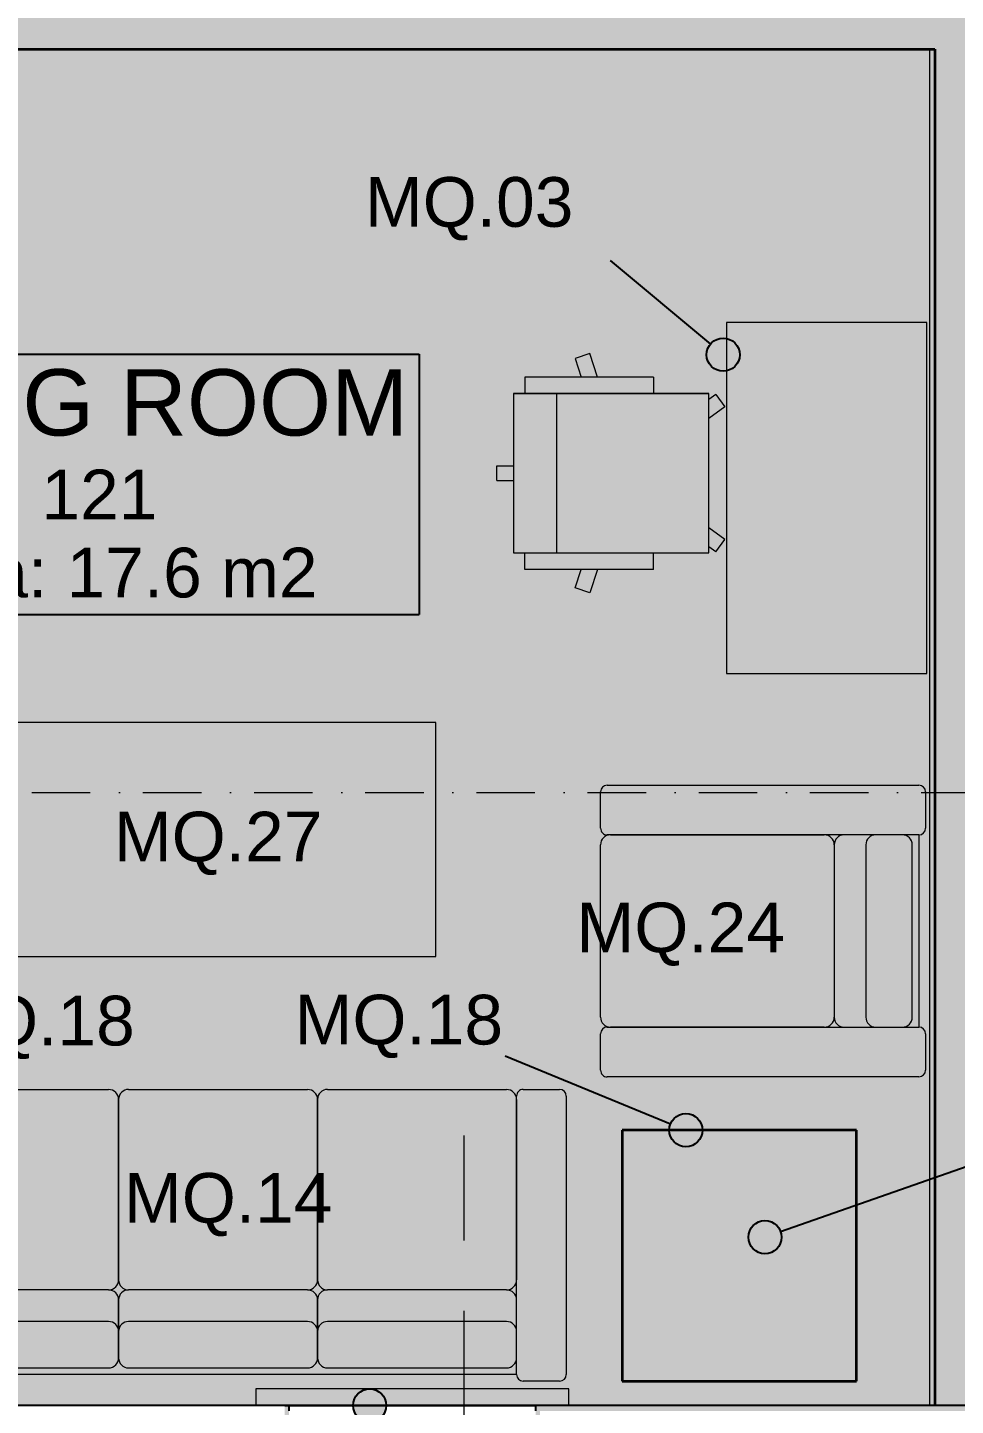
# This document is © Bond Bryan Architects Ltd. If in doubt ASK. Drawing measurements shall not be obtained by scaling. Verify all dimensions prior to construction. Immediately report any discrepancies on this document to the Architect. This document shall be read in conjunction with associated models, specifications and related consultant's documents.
# Model space of a CAD drawing. Header units: millimetres. Extents: x -14278 to 96025, y -22378 to 34603.
# Drawn here: x 10063 to 12861, y 150 to 4307 of the extents above; entities that cross this region are included whole.
import ezdxf
from ezdxf.enums import TextEntityAlignment as Align

# ---------------------------------------------------------------- set-up
doc = ezdxf.new("R2010")
doc.units = ezdxf.units.MM
doc.header["$MEASUREMENT"] = 0
for name, pattern in [('Dashed', [282.222223, 141.111112, -141.111112]), ('Dot & Dashed', [335.138881, 176.388884, -88.194442, 0, -70.555556]), ('Long Dashed', [529.166651, 317.499995, -211.666656])]:
    doc.linetypes.add(name, pattern=pattern)
for name, color, linetype in [('A-Zz_20_10_90-T_TextFFEInternal', 7, 'Continuous'), ('A-Zz_60_50_80-P_MarkerSection', 7, 'Continuous'), ('NewA-Ee_25_10-M_WallsExternal', 7, 'Continuous'), ('NewA-Ee_25_10-M_WallsInternal', 7, 'Continuous'), ('NewA-Ee_30_40-M_Floors', 7, 'Continuous'), ('NewA-Ee_30_60-M_Pavements', 7, 'Continuous'), ('NewA-Ee_40_20-M_GeneralFFAndEInternalFixed', 7, 'Continuous'), ('NewA-Ee_40_20-M_GeneralFFAndEInternalMovable', 7, 'Continuous'), ('NewA-SL-M_SpacesInternal', 7, 'Continuous'), ('NewA-Ss_30_25-M_CeilingAndSoffitSystems', 7, 'Continuous'), ('NewA-Zz_20_10_90-T_TextFFEInternal', 7, 'Continuous'), ('NewA-Zz_35_40_80-M_GridStructural', 7, 'Continuous'), ('NewA-Zz_50_10_70-P_BoundarySiteRed', 7, 'Continuous'), ('NewA-Zz_50_90_00-M_GrossInternal', 7, 'Continuous')]:
    doc.layers.add(name, color=color, linetype=linetype)
doc.styles.add('GENERATED_STYLE_1', font='')
doc.styles.get('GENERATED_STYLE_1').set_extended_font_data('Arial')

# ---------------------------------------------------------------- blocks, each defined once
blk = doc.blocks.new('LIVING ROOM_121_20_1', base_point=(10279.5, 2968.8))
at = {"layer": 'NewA-SL-M_SpacesInternal', "color": 253, "linetype": 'Continuous', "lineweight": 13}
for p, q in [((12799.2, 4242), (8455.6, 4242)), ((8455.6, 4242), (8455.6, 3091.8)), ((12799.2, 150.3), (12799.2, 4242)), ((8455.6, 3091.8), (8500.3, 3091.8)), ((8500.3, 3091.8), (8500.3, 150.3)), ((8500.3, 150.3), (12799.2, 150.3))]:
    blk.add_line(p, q, dxfattribs=at)
at = {"layer": 'NewA-SL-M_SpacesInternal', "linetype": 'Continuous'}
for p, q in [((9315.2, 3322.4), (9315.2, 3008.1)), ((9315.2, 3322.4), (11243.9, 3322.4)), ((11243.9, 3322.4), (11243.9, 3008.1)), ((9315.2, 3008.1), (9315.2, 2772.4)), ((11243.9, 3008.1), (11243.9, 2772.4)), ((9315.2, 2772.4), (9315.2, 2536.6)), ((11243.9, 2772.4), (11243.9, 2536.6)), ((9315.2, 2536.6), (11243.9, 2536.6))]:
    blk.add_line(p, q, dxfattribs=at)
at = {"layer": 'NewA-SL-M_SpacesInternal', "color": 5, "lineweight": 70, "style": 'GENERATED_STYLE_1'}
for tag, height, p in [('ROOM_NAME', 200, (10279.5, 3276.6)), ('ROOM_NUMBER', 150, (10279.5, 2973.8)), ('adj_text', 150, (10279.5, 2738.1))]:
    blk.add_attdef(tag, text='', height=height, dxfattribs=at).set_placement(p, align=Align.TOP_CENTER)
blk = doc.blocks.new('Mesh_1_1', base_point=(14339.9, 34603))
at = {"layer": 'NewA-Ee_30_60-M_Pavements', "color": 254, "linetype": 'Continuous', "lineweight": 13, "flags": 128}
blk.add_lwpolyline([(14339.9, 34603, -0.414214), (42830.6, 6112.3, -0.414214), (14339.9, -22378.4, -0.414214), (-14150.7, 6112.3, -0.414214)], format="xyb", close=True, dxfattribs=at)
blk = doc.blocks.new('Slab_4_1', base_point=(11328, 15324.9))
at = {"layer": 'NewA-Ee_30_40-M_Floors', "linetype": 'Continuous', "lineweight": 13}
blk.add_hatch(color=254, dxfattribs=at).paths.add_polyline_path([(11328, 15324.9), (11328, 15099.7), (150.3, 15099.7), (150.3, 9350.5), (-124.9, 9350.5), (-124.9, 8300.5), (150.3, 8300.5), (150.3, 6700.3), (2050.3, 6700.3), (2050.3, 2150.3), (5499.7, 2150.3), (5499.7, 3091.8), (6214.3, 3091.8), (6214.3, 2766.8), (7714.3, 2766.8), (7714.3, 3091.8), (8455.6, 3091.8), (8500.3, 150.3), (16363.1, 150.3), (16363.1, -124.9), (17413.1, -124.9), (17413.1, 150.3), (27899.7, 150.3), (27899.7, 6700.3), (34699.7, 6700.3), (34699.7, 15099.7), (34639.4, 15099.7), (34639.4, 15324.9), (32809.4, 15324.9), (32809.4, 15099.7), (13158, 15099.7), (13158, 15324.9)])
at = {"layer": 'NewA-Ee_30_40-M_Floors', "color": 6, "linetype": 'Continuous', "lineweight": 13, "flags": 128}
blk.add_lwpolyline([(27899.7, 150.3), (17413.1, 150.3), (17413.1, -124.9), (16363.1, -124.9), (16363.1, 150.3), (8500.3, 150.3), (8455.6, 3091.8), (7714.3, 3091.8), (7714.3, 2766.8), (6214.3, 2766.8), (6214.3, 3091.8), (5499.7, 3091.8)], dxfattribs=at)
blk = doc.blocks.new('Slab_21_1', base_point=(8500.3, 150.3))
at = {"layer": 'NewA-Ss_30_25-M_CeilingAndSoffitSystems', "linetype": 'Continuous', "lineweight": 0}
blk.add_hatch(color=255, dxfattribs=at).paths.add_polyline_path([(8500.3, 150.3), (12783, 150.3), (12783, 4242), (8455.6, 4242), (8455.6, 3091.8), (8500.3, 3091.8)])
at = {"layer": 'NewA-Ss_30_25-M_CeilingAndSoffitSystems', "color": 6, "linetype": 'Continuous', "lineweight": 13, "flags": 128}
blk.add_lwpolyline([(8500.3, 150.3), (8500.3, 3091.8), (8455.6, 3091.8), (8455.6, 4242), (12783, 4242), (12783, 150.3)], close=True, dxfattribs=at)
blk = doc.blocks.new('Door 19')
at = {"layer": 'NewA-Ee_25_10-M_WallsInternal', "linetype": 'Continuous', "lineweight": 13}
for points in [[(465, 930), (420, 930), (420, 0), (465, 0)], [(-465, -125), (-465, 0), (-505, 0), (-505, -125)], [(505, -125), (505, 0), (465, 0), (465, -125)]]:
    blk.add_hatch(color=255, dxfattribs=at).paths.add_polyline_path(points)
at = {"layer": 'NewA-Ee_25_10-M_WallsInternal', "linetype": 'Continuous'}
for p, q in [((420, 0), (420, 930)), ((420, 930), (465, 930)), ((465, 930), (465, 0)), ((-465, 0), (-505, 0)), ((-505, 0), (-505, -125)), ((-465, -125), (-465, 0)), ((465, 0), (420, 0)), ((505, 0), (465, 0)), ((465, 0), (465, -125)), ((505, -125), (505, 0)), ((-505, -125), (-465, -125)), ((465, -125), (505, -125))]:
    blk.add_line(p, q, dxfattribs=at)
at = {"layer": 'NewA-Ee_25_10-M_WallsInternal', "color": 92, "linetype": 'Continuous', "lineweight": 35}
for p, q in [((-505, 0), (-505, -125)), ((505, 0), (505, -125))]:
    blk.add_line(p, q, dxfattribs=at)
at = {"layer": 'NewA-Ee_25_10-M_WallsInternal', "color": 6, "linetype": 'Continuous', "lineweight": 13}
blk.add_arc((465, 0), 930, 90, 180, dxfattribs=at)
blk = doc.blocks.new('D Marker 19')
at = {"layer": 'NewA-Ee_25_10-M_WallsInternal', "style": 'GENERATED_STYLE_1'}
blk.add_attdef('AC_WIDO_ID', text='', height=125, dxfattribs=at).set_placement((-262.1, 94.8), align=Align.BOTTOM_LEFT)
blk = doc.blocks.new('Wall_40_1', base_point=(13600.4, 6700.3))
at = {"layer": 'NewA-Ee_25_10-M_WallsInternal', "linetype": 'Continuous', "lineweight": 13}
for points in [[(13600.4, 6550.3), (13475.5, 6550.3), (13475.5, 6245.8), (13600.4, 6245.8)], [(13600.4, 6195.8), (13475.5, 6195.8), (13475.5, 5429), (13600.4, 5429)], [(13475.5, 4367), (13600.4, 4242), (13600.4, 4419), (13475.5, 4419)]]:
    blk.add_hatch(color=6, dxfattribs=at).paths.add_polyline_path(points)
at = {"layer": 'NewA-Ee_25_10-M_WallsInternal', "color": 92, "linetype": 'Continuous', "lineweight": 35}
for p, q in [((13475.5, 5429), (13600.4, 5429)), ((13475.5, 4419), (13600.4, 4419))]:
    blk.add_line(p, q, dxfattribs=at)
at = {"layer": 'NewA-Ee_25_10-M_WallsInternal', "color": 92, "linetype": 'Continuous', "lineweight": 35, "flags": 128}
for points in [[(13475.5, 6550.3), (13475.5, 6245.8)], [(13600.4, 6245.8), (13600.4, 6550.3)], [(13475.5, 6195.8), (13475.5, 5429)], [(13600.4, 5429), (13600.4, 6195.8)], [(13475.5, 4419), (13475.5, 4367)], [(13600.4, 4242), (13600.4, 4419)]]:
    blk.add_lwpolyline(points, dxfattribs=at)
at = {"layer": 'NewA-Ee_25_10-M_WallsInternal', "linetype": 'Continuous', "xscale": -1, "zscale": 1000, "rotation": 90}
blk.add_blockref('Door 19', (13475.5, 4924), dxfattribs=at)
at = {"layer": 'NewA-Ee_25_10-M_WallsInternal'}
ref = blk.add_blockref('D Marker 19', (13600.4, 4924), dxfattribs=dict(at, rotation=270))
ref.add_attrib('AC_WIDO_ID', 'D120', dxfattribs={"color": 7, "height": 125, "rotation": 90, "style": 'GENERATED_STYLE_1'}).set_placement((13384.5, 4759.8), align=Align.BOTTOM_LEFT)
blk = doc.blocks.new('Wall_41_1', base_point=(13600.5, 4242))
at = {"layer": 'NewA-Ee_25_10-M_WallsInternal', "linetype": 'Continuous', "lineweight": 13}
blk.add_hatch(color=6, dxfattribs=at).paths.add_polyline_path([(9517.7, 4242), (13600.5, 4242), (13475.4, 4367), (9517.7, 4367)])
at = {"layer": 'NewA-Ee_25_10-M_WallsInternal', "color": 92, "linetype": 'Continuous', "lineweight": 35, "flags": 128}
blk.add_lwpolyline([(9517.7, 4242), (12799.2, 4242)], dxfattribs=at)
blk = doc.blocks.new('Wall_44_1', base_point=(12924.2, 4242))
at = {"layer": 'NewA-Ee_25_10-M_WallsInternal', "linetype": 'Continuous', "lineweight": 13}
blk.add_hatch(color=6, dxfattribs=at).paths.add_polyline_path([(12799.2, 4242), (12799.2, 150.3), (12924.2, 150.3), (12924.2, 4242)])
at = {"layer": 'NewA-Ee_25_10-M_WallsInternal', "color": 92, "linetype": 'Continuous', "lineweight": 35, "flags": 128}
for points in [[(12799.2, 4242), (12799.2, 150.3)], [(12924.2, 496.7), (12924.2, 4242)], [(12924.2, 150.3), (12924.2, 396.7)]]:
    blk.add_lwpolyline(points, dxfattribs=at)
blk = doc.blocks.new('Window 19_5')
at = {"layer": 'NewA-Ee_25_10-M_WallsExternal', "linetype": 'Continuous', "lineweight": 13}
for points in [[(-372, 0), (-372, -50), (-322, -50), (-322, 0)], [(372, -50), (372, 0), (322, 0), (322, -50)]]:
    blk.add_hatch(color=104, dxfattribs=at).paths.add_polyline_path(points)
at = {"layer": 'NewA-Ee_25_10-M_WallsExternal', "linetype": 'Continuous'}
for p, q in [((-372, 300), (-372, 340)), ((-372, 340), (372, 340)), ((372, 340), (372, 300)), ((-322, 0), (322, 0)), ((-322, -25), (322, -25)), ((322, -50), (-322, -50)), ((-372, -300.1), (372, -300.1))]:
    blk.add_line(p, q, dxfattribs=at)
at = {"layer": 'NewA-Ee_25_10-M_WallsExternal', "linetype": 'Dashed'}
blk.add_line((-372, 300), (372, 300), dxfattribs=at)
at = {"layer": 'NewA-Ee_25_10-M_WallsExternal', "color": 24, "linetype": 'Continuous', "lineweight": 13}
for p, q in [((-372, 0), (-322, 0)), ((-322, 0), (-322, -50)), ((322, -50), (322, 0)), ((322, 0), (372, 0)), ((-322, -50), (-372, -50)), ((372, -50), (322, -50))]:
    blk.add_line(p, q, dxfattribs=at)
at = {"layer": 'NewA-Ee_25_10-M_WallsExternal', "color": 92, "linetype": 'Continuous', "lineweight": 35}
for p, q in [((-372, 0), (-372, -50)), ((372, 0), (372, -50))]:
    blk.add_line(p, q, dxfattribs=at)
blk = doc.blocks.new('Wall_57_1', base_point=(16200, 0))
at = {"layer": 'NewA-Ee_25_10-M_WallsExternal', "linetype": 'Continuous', "lineweight": 13}
for points in [[(10838.3, 150.3), (10838.3, -99.8), (10851.3, -99.8), (10851.3, 150.3)], [(11608.3, 150.3), (11595.3, 150.3), (11595.3, -99.8), (11608.3, -99.8)], [(16200, 150.3), (11608.3, 150.3), (11608.3, 133.9), (16200, 133.9)]]:
    blk.add_hatch(color=6, dxfattribs=at).paths.add_polyline_path(points)
at = {"layer": 'NewA-Ee_25_10-M_WallsExternal', "linetype": 'Continuous'}
for p, q in [((10838.3, 150.3), (10851.3, 150.3)), ((10851.3, 133.9), (10851.3, 150.3)), ((11608.3, 150.3), (11595.3, 150.3)), ((11595.3, 133.9), (11595.3, 150.3))]:
    blk.add_line(p, q, dxfattribs=at)
at = {"layer": 'NewA-Ee_25_10-M_WallsExternal', "linetype": 'Continuous', "flags": 128}
for points in [[(10838.3, 150.3), (9573, 150.3)], [(12799.2, 150.3), (11608.3, 150.3)]]:
    blk.add_lwpolyline(points, dxfattribs=at)
at = {"layer": 'NewA-Ee_25_10-M_WallsExternal', "linetype": 'Continuous', "xscale": -1, "zscale": 1000, "rotation": 180}
blk.add_blockref('Window 19_5', (11223.3, -149.8), dxfattribs=at)
blk = doc.blocks.new('Standard grid marker_2')
at = {"layer": 'NewA-Zz_35_40_80-M_GridStructural', "color": 6, "linetype": 'Dot & Dashed', "lineweight": 13}
blk.add_line((1000, 0), (40175.6, 0), dxfattribs=at)
at = {"layer": 'NewA-Zz_35_40_80-M_GridStructural', "style": 'GENERATED_STYLE_1'}
blk.add_attdef('AC_MarkerText_1', text='', height=250, dxfattribs=at).set_placement((41425.6, 14.3), align=Align.MIDDLE_CENTER)
blk = doc.blocks.new('Sofa 19')
at = {"layer": 'NewA-Ee_40_20-M_GeneralFFAndEInternalMovable', "color": 1, "linetype": 'Continuous', "lineweight": 18}
for p, q in [((0, 20), (0, 960)), ((20, 980), (130, 980)), ((150, 960), (150, 20)), ((150, 960), (730, 960)), ((730, 20), (730, 960)), ((750, 980), (860, 980)), ((880, 960), (880, 20)), ((700, 940), (180, 940)), ((150, 910), (150, 734.7)), ((730, 734.7), (730, 910)), ((180, 800), (700, 800)), ((150, 30), (150, 674.7)), ((180, 704.7), (700, 704.7)), ((180, 704.7), (700, 704.7)), ((730, 674.7), (730, 30)), ((130, 0), (20, 0)), ((700, 0), (180, 0)), ((860, 0), (750, 0))]:
    blk.add_line(p, q, dxfattribs=at)
for centre, radius, start, end in [((20, 960), 20, 90, 180), ((130, 960), 20, 0, 90), ((750, 960), 20, 90, 180), ((860, 960), 20, 0, 90), ((180, 910), 30, 90, 180), ((700, 910), 30, 0, 90), ((180, 830), 30, 180, 270), ((700, 830), 30, 270, 0), ((180, 734.7), 30, 180, 270), ((700, 734.7), 30, 270, 0), ((180, 674.7), 30, 90, 180), ((700, 674.7), 30, 0, 90), ((20, 20), 20, 180, 270), ((130, 20), 20, 270, 0), ((180, 30), 30, 180, 270), ((700, 30), 30, 270, 0), ((750, 20), 20, 180, 270), ((860, 20), 20, 270, 0)]:
    blk.add_arc(centre, radius, start, end, dxfattribs=at)
blk = doc.blocks.new('Rectangular Table 01 19')
at = {"layer": 'NewA-Ee_40_20-M_GeneralFFAndEInternalMovable', "color": 92, "linetype": 'Continuous', "lineweight": 35}
for p, q in [((706.4375, 757.2375), (0, 757.2375)), ((0, 757.2375), (0, 0)), ((706.4375, 0), (706.4375, 757.2375)), ((0, 0), (706.4375, 0))]:
    blk.add_line(p, q, dxfattribs=at)
blk = doc.blocks.new('Sofa 19_2')
at = {"layer": 'NewA-Ee_40_20-M_GeneralFFAndEInternalMovable', "color": 1, "linetype": 'Continuous', "lineweight": 18}
for p, q in [((20, 880), (130, 880)), ((1970, 880), (2080, 880)), ((0, 20), (0, 860)), ((150, 860), (150, 20)), ((150, 860), (1950, 860)), ((720, 840), (180, 840)), ((1320, 840), (780, 840)), ((1920, 840), (1380, 840)), ((1950, 20), (1950, 860)), ((2100, 860), (2100, 20)), ((150, 810), (150, 634.7)), ((750, 634.7), (750, 810)), ((750, 810), (750, 634.7)), ((1350, 634.7), (1350, 810)), ((1350, 810), (1350, 634.7)), ((1950, 634.7), (1950, 810)), ((180, 700), (720, 700)), ((780, 700), (1320, 700)), ((1380, 700), (1920, 700)), ((180, 604.7), (720, 604.7)), ((180, 604.7), (720, 604.7)), ((780, 604.7), (1320, 604.7)), ((780, 604.7), (1320, 604.7)), ((1380, 604.7), (1920, 604.7)), ((1380, 604.7), (1920, 604.7)), ((150, 30), (150, 574.7)), ((750, 574.7), (750, 30)), ((750, 30), (750, 574.7)), ((1350, 574.7), (1350, 30)), ((1350, 30), (1350, 574.7)), ((1950, 574.7), (1950, 30)), ((130, 0), (20, 0)), ((720, 0), (180, 0)), ((1320, 0), (780, 0)), ((1920, 0), (1380, 0)), ((2080, 0), (1970, 0))]:
    blk.add_line(p, q, dxfattribs=at)
for centre, radius, start, end in [((20, 860), 20, 90, 180), ((130, 860), 20, 0, 90), ((1970, 860), 20, 90, 180), ((2080, 860), 20, 0, 90), ((180, 810), 30, 90, 180), ((720, 810), 30, 0, 90), ((780, 810), 30, 90, 180), ((1320, 810), 30, 0, 90), ((1380, 810), 30, 90, 180), ((1920, 810), 30, 0, 90), ((180, 730), 30, 180, 270), ((720, 730), 30, 270, 0), ((780, 730), 30, 180, 270), ((1320, 730), 30, 270, 0), ((1380, 730), 30, 180, 270), ((1920, 730), 30, 270, 0), ((180, 634.7), 30, 180, 270), ((720, 634.7), 30, 270, 0), ((780, 634.7), 30, 180, 270), ((1320, 634.7), 30, 270, 0), ((1380, 634.7), 30, 180, 270), ((1920, 634.7), 30, 270, 0), ((180, 574.7), 30, 90, 180), ((720, 574.7), 30, 0, 90), ((780, 574.7), 30, 90, 180), ((1320, 574.7), 30, 0, 90), ((1380, 574.7), 30, 90, 180), ((1920, 574.7), 30, 0, 90), ((20, 20), 20, 180, 270), ((130, 20), 20, 270, 0), ((180, 30), 30, 180, 270), ((720, 30), 30, 270, 0), ((780, 30), 30, 180, 270), ((1320, 30), 30, 270, 0), ((1380, 30), 30, 180, 270), ((1920, 30), 30, 270, 0), ((1970, 20), 20, 180, 270), ((2080, 20), 20, 270, 0)]:
    blk.add_arc(centre, radius, start, end, dxfattribs=at)
blk = doc.blocks.new('Rectangular Table 01 19_2')
at = {"layer": 'NewA-Ee_40_20-M_GeneralFFAndEInternalMovable', "color": 1, "linetype": 'Continuous', "lineweight": 18}
for p, q in [((1312.8625, 706.4375), (0, 706.4375)), ((0, 706.4375), (0, 0)), ((1312.8625, 0), (1312.8625, 706.4375)), ((0, 0), (1312.8625, 0))]:
    blk.add_line(p, q, dxfattribs=at)
blk = doc.blocks.new('Venetian Blind 19_2')
at = {"layer": 'NewA-Ee_40_20-M_GeneralFFAndEInternalFixed', "color": 1, "linetype": 'Continuous', "lineweight": 18}
for p, q in [((944, 50), (0, 50)), ((0, 50), (0, 0)), ((944, 0), (944, 50)), ((0, 0), (944, 0))]:
    blk.add_line(p, q, dxfattribs=at)
blk = doc.blocks.new('Office Desk Rect 19')
at = {"layer": 'NewA-Ee_40_20-M_GeneralFFAndEInternalMovable', "color": 1, "linetype": 'Continuous', "lineweight": 18}
for p, q in [((1058.8625, 604.8375), (0, 604.8375)), ((0, 604.8375), (0, 0)), ((1058.8625, 0), (1058.8625, 604.8375)), ((0, 0), (1058.8625, 0))]:
    blk.add_line(p, q, dxfattribs=at)
blk = doc.blocks.new('Office Chair 04 19')
at = {"layer": 'NewA-Ee_40_20-M_GeneralFFAndEInternalMovable', "color": 1, "linetype": 'Continuous', "lineweight": 18}
for p, q in [((335.5, 682), (335.5, 632.6)), ((335.5, 682), (379.5, 682)), ((379.5, 682), (379.5, 632.6)), ((597.6, 632.6), (117.3, 632.6)), ((117.3, 632.6), (117.3, 43.3)), ((117.3, 632.6), (117.3, 43.3)), ((597.6, 632.6), (597.6, 43.3)), ((597.6, 43.3), (597.6, 632.6)), ((597.6, 632.6), (597.6, 43.3)), ((67.3, 210.1), (67.3, 598.2)), ((67.3, 598.2), (117.3, 598.2)), ((647.6, 598.2), (597.6, 598.2)), ((647.6, 210.1), (647.6, 598.2)), ((117.3, 501), (597.6, 501)), ((-3.2, 401.5), (11.5, 446.7)), ((11.5, 446.7), (67.3, 428.6)), ((703.4, 446.7), (647.6, 428.6)), ((718.1, 401.5), (703.4, 446.7)), ((67.3, 378.6), (-3.2, 401.5)), ((647.6, 378.6), (718.1, 401.5)), ((67.3, 210.1), (117.3, 210.1)), ((67.3, 210.1), (117.3, 210.1)), ((647.6, 210.1), (597.6, 210.1)), ((647.6, 210.1), (597.6, 210.1)), ((117.3, 43.3), (597.6, 43.3)), ((119.9, 21.7), (135.6, 43.3)), ((157.3, -5.4), (192.7, 43.3)), ((557.7, -5.4), (522.2, 43.3)), ((595, 21.7), (579.3, 43.3)), ((119.9, 21.7), (157.3, -5.4)), ((595, 21.7), (557.7, -5.4))]:
    blk.add_line(p, q, dxfattribs=at)
blk = doc.blocks.new('Line_38_1', base_point=(11502.7, 1205.2))
at = {"layer": 'NewA-Zz_20_10_90-T_TextFFEInternal', "linetype": 'Continuous'}
blk.add_hatch(color=256, dxfattribs=at).paths.add_polyline_path([(12098.1, 980.9), (12094.3, 1000), (12083.5, 1016.2), (12067.3, 1027.1), (12048.1, 1030.9), (12029, 1027.1), (12012.8, 1016.2), (12001.9, 1000), (11998.1, 980.9), (12001.9, 961.7), (12012.8, 945.5), (12029, 934.7), (12048.1, 930.9), (12067.3, 934.7), (12083.5, 945.5), (12094.3, 961.7)])
blk.add_line((11502.7, 1205.2), (12001.9, 999.9), dxfattribs=at)
blk.add_circle((12048.1, 980.9), 50, dxfattribs=at)
blk = doc.blocks.new('Line_41_1', base_point=(13688.9, 1147.9))
at = {"layer": 'NewA-Zz_20_10_90-T_TextFFEInternal', "linetype": 'Continuous'}
blk.add_hatch(color=256, dxfattribs=at).paths.add_polyline_path([(12336.5, 657.9), (12332.7, 677), (12321.8, 693.2), (12305.6, 704.1), (12286.5, 707.9), (12267.3, 704.1), (12251.1, 693.2), (12240.3, 677), (12236.5, 657.9), (12240.3, 638.8), (12251.1, 622.5), (12267.3, 611.7), (12286.5, 607.9), (12305.6, 611.7), (12321.8, 622.5), (12332.7, 638.8)])
blk.add_line((13688.9, 1147.9), (12333.7, 674.4), dxfattribs=at)
blk.add_circle((12286.5, 657.9), 50, dxfattribs=at)
blk = doc.blocks.new('Line_42_1', base_point=(11819.4, 3604.9))
at = {"layer": 'NewA-Zz_20_10_90-T_TextFFEInternal', "linetype": 'Continuous'}
blk.add_hatch(color=256, dxfattribs=at).paths.add_polyline_path([(12210.4, 3320.5), (12206.6, 3339.7), (12195.8, 3355.9), (12179.6, 3366.7), (12160.4, 3370.5), (12141.3, 3366.7), (12125.1, 3355.9), (12114.3, 3339.7), (12110.4, 3320.5), (12114.3, 3301.4), (12125.1, 3285.2), (12141.3, 3274.3), (12160.4, 3270.5), (12179.6, 3274.3), (12195.8, 3285.2), (12206.6, 3301.4)])
blk.add_line((11819.4, 3604.9), (12122, 3352.6), dxfattribs=at)
blk.add_circle((12160.4, 3320.5), 50, dxfattribs=at)
blk = doc.blocks.new('Line_54_1', base_point=(11324.8, -613.6))
at = {"layer": 'NewA-Zz_20_10_90-T_TextFFEInternal', "linetype": 'Continuous'}
blk.add_hatch(color=256, dxfattribs=at).paths.add_polyline_path([(11144.6, 150.3), (11140.8, 169.4), (11130, 185.6), (11113.8, 196.5), (11094.6, 200.3), (11075.5, 196.5), (11059.3, 185.6), (11048.4, 169.4), (11044.6, 150.3), (11048.4, 131.2), (11059.3, 114.9), (11075.5, 104.1), (11094.6, 100.3), (11113.8, 104.1), (11130, 114.9), (11140.8, 131.2)])
blk.add_line((11324.8, -613.6), (11109.1, 102.4), dxfattribs=at)
blk.add_circle((11094.6, 150.3), 50, dxfattribs=at)
blk = doc.blocks.new('Cutting Plane_2_1', base_point=(11379.6, -2269))
at = {"layer": 'A-Zz_60_50_80-P_MarkerSection', "color": 6, "linetype": 'Long Dashed', "lineweight": 13}
blk.add_line((11379.6, -1469), (11379.6, 1143.6), dxfattribs=at)
blk = doc.blocks.new('Label_40_1', base_point=(10242.9, 935.8))
at = {"layer": 'A-Zz_20_10_90-T_TextFFEInternal', "insert": (10667.9, 851.5), "char_height": 150, "attachment_point": 2, "style": 'GENERATED_STYLE_1'}
blk.add_mtext('\\fArial|b0|i0|c0|p34;MQ.14\\fArial|b0|i0|c0|p34;\\fArial|b0|i0|c0|p34;\\fArial|b0|i0|c0|p34;\\fArial|b0|i0|c0|p34;\\fArial|b0|i0|c0|p34;\\fArial|b0|i0|c0|p34;\\fArial|b0|i0|c0|p34;\\fArial|b0|i0|c0|p34;\\fArial|b0|i0|c0|p34;\\fArial|b0|i0|c0|p34;\\fArial|b0|i0|c0|p34;\\fArial|b0|i0|c0|p34;\\fArial|b0|i0|c0|p34;\\fArial|b0|i0|c0|p34;\\fArial|b0|i0|c0|p34;\\fArial|b0|i0|c0|p34;\\fArial|b0|i0|c0|p34;\\fArial|b0|i0|c0|p34;\\fArial|b0|i0|c0|p34;\\fArial|b0|i0|c0|p34;\\fArial|b0|i0|c0|p34;\\fArial|b0|i0|c0|p34;\\fArial|b0|i0|c0|p34;\\fArial|b0|i0|c0|p34;\\fArial|b0|i0|c0|p34;\\fArial|b0|i0|c0|p34;\\fArial|b0|i0|c0|p34;\\fArial|b0|i0|c0|p34;\\fArial|b0|i0|c0|p34;}', dxfattribs=at)
blk = doc.blocks.new('Label_42_1', base_point=(10212.4, 2025.8))
at = {"layer": 'A-Zz_20_10_90-T_TextFFEInternal', "insert": (10637.4, 1941.5), "char_height": 150, "attachment_point": 2, "style": 'GENERATED_STYLE_1'}
blk.add_mtext('\\fArial|b0|i0|c0|p34;MQ.27\\fArial|b0|i0|c0|p34;\\fArial|b0|i0|c0|p34;\\fArial|b0|i0|c0|p34;\\fArial|b0|i0|c0|p34;\\fArial|b0|i0|c0|p34;\\fArial|b0|i0|c0|p34;\\fArial|b0|i0|c0|p34;\\fArial|b0|i0|c0|p34;\\fArial|b0|i0|c0|p34;\\fArial|b0|i0|c0|p34;\\fArial|b0|i0|c0|p34;\\fArial|b0|i0|c0|p34;\\fArial|b0|i0|c0|p34;\\fArial|b0|i0|c0|p34;\\fArial|b0|i0|c0|p34;\\fArial|b0|i0|c0|p34;\\fArial|b0|i0|c0|p34;\\fArial|b0|i0|c0|p34;\\fArial|b0|i0|c0|p34;\\fArial|b0|i0|c0|p34;\\fArial|b0|i0|c0|p34;\\fArial|b0|i0|c0|p34;\\fArial|b0|i0|c0|p34;\\fArial|b0|i0|c0|p34;\\fArial|b0|i0|c0|p34;\\fArial|b0|i0|c0|p34;\\fArial|b0|i0|c0|p34;\\fArial|b0|i0|c0|p34;\\fArial|b0|i0|c0|p34;}', dxfattribs=at)
blk = doc.blocks.new('Label_44_1', base_point=(11607.4, 1751.7))
at = {"layer": 'A-Zz_20_10_90-T_TextFFEInternal', "insert": (12032.4, 1667.4), "char_height": 150, "attachment_point": 2, "style": 'GENERATED_STYLE_1'}
blk.add_mtext('\\fArial|b0|i0|c0|p34;MQ.24\\fArial|b0|i0|c0|p34;\\fArial|b0|i0|c0|p34;\\fArial|b0|i0|c0|p34;\\fArial|b0|i0|c0|p34;\\fArial|b0|i0|c0|p34;\\fArial|b0|i0|c0|p34;\\fArial|b0|i0|c0|p34;\\fArial|b0|i0|c0|p34;\\fArial|b0|i0|c0|p34;\\fArial|b0|i0|c0|p34;\\fArial|b0|i0|c0|p34;\\fArial|b0|i0|c0|p34;\\fArial|b0|i0|c0|p34;\\fArial|b0|i0|c0|p34;\\fArial|b0|i0|c0|p34;\\fArial|b0|i0|c0|p34;\\fArial|b0|i0|c0|p34;\\fArial|b0|i0|c0|p34;\\fArial|b0|i0|c0|p34;\\fArial|b0|i0|c0|p34;\\fArial|b0|i0|c0|p34;\\fArial|b0|i0|c0|p34;\\fArial|b0|i0|c0|p34;\\fArial|b0|i0|c0|p34;\\fArial|b0|i0|c0|p34;\\fArial|b0|i0|c0|p34;\\fArial|b0|i0|c0|p34;\\fArial|b0|i0|c0|p34;\\fArial|b0|i0|c0|p34;}', dxfattribs=at)
blk = doc.blocks.new('Label_107_1', base_point=(10757.4, 1473.6))
at = {"layer": 'A-Zz_20_10_90-T_TextFFEInternal', "insert": (11182.4, 1389.3), "char_height": 150, "attachment_point": 2, "style": 'GENERATED_STYLE_1'}
blk.add_mtext('\\fArial|b0|i0|c0|p34;MQ.18\\fArial|b0|i0|c0|p34;\\fArial|b0|i0|c0|p34;\\fArial|b0|i0|c0|p34;\\fArial|b0|i0|c0|p34;\\fArial|b0|i0|c0|p34;\\fArial|b0|i0|c0|p34;\\fArial|b0|i0|c0|p34;\\fArial|b0|i0|c0|p34;\\fArial|b0|i0|c0|p34;\\fArial|b0|i0|c0|p34;\\fArial|b0|i0|c0|p34;\\fArial|b0|i0|c0|p34;\\fArial|b0|i0|c0|p34;\\fArial|b0|i0|c0|p34;\\fArial|b0|i0|c0|p34;\\fArial|b0|i0|c0|p34;\\fArial|b0|i0|c0|p34;\\fArial|b0|i0|c0|p34;\\fArial|b0|i0|c0|p34;\\fArial|b0|i0|c0|p34;\\fArial|b0|i0|c0|p34;\\fArial|b0|i0|c0|p34;\\fArial|b0|i0|c0|p34;\\fArial|b0|i0|c0|p34;\\fArial|b0|i0|c0|p34;\\fArial|b0|i0|c0|p34;\\fArial|b0|i0|c0|p34;\\fArial|b0|i0|c0|p34;\\fArial|b0|i0|c0|p34;}', dxfattribs=at)
blk = doc.blocks.new('Label_108_1', base_point=(9646.7, 1470.7))
at = {"layer": 'A-Zz_20_10_90-T_TextFFEInternal', "insert": (10071.7, 1386.4), "char_height": 150, "attachment_point": 2, "style": 'GENERATED_STYLE_1'}
blk.add_mtext('\\fArial|b0|i0|c0|p34;MQ.18\\fArial|b0|i0|c0|p34;\\fArial|b0|i0|c0|p34;\\fArial|b0|i0|c0|p34;\\fArial|b0|i0|c0|p34;\\fArial|b0|i0|c0|p34;\\fArial|b0|i0|c0|p34;\\fArial|b0|i0|c0|p34;\\fArial|b0|i0|c0|p34;\\fArial|b0|i0|c0|p34;\\fArial|b0|i0|c0|p34;\\fArial|b0|i0|c0|p34;\\fArial|b0|i0|c0|p34;\\fArial|b0|i0|c0|p34;\\fArial|b0|i0|c0|p34;\\fArial|b0|i0|c0|p34;\\fArial|b0|i0|c0|p34;\\fArial|b0|i0|c0|p34;\\fArial|b0|i0|c0|p34;\\fArial|b0|i0|c0|p34;\\fArial|b0|i0|c0|p34;\\fArial|b0|i0|c0|p34;\\fArial|b0|i0|c0|p34;\\fArial|b0|i0|c0|p34;\\fArial|b0|i0|c0|p34;\\fArial|b0|i0|c0|p34;\\fArial|b0|i0|c0|p34;\\fArial|b0|i0|c0|p34;\\fArial|b0|i0|c0|p34;\\fArial|b0|i0|c0|p34;}', dxfattribs=at)
blk = doc.blocks.new('Label_134_1', base_point=(10969.4, 3940.6))
at = {"layer": 'A-Zz_20_10_90-T_TextFFEInternal', "insert": (11394.4, 3856.3), "char_height": 150, "attachment_point": 2, "style": 'GENERATED_STYLE_1'}
blk.add_mtext('\\fArial|b0|i0|c0|p34;MQ.03\\fArial|b0|i0|c0|p34;\\fArial|b0|i0|c0|p34;\\fArial|b0|i0|c0|p34;\\fArial|b0|i0|c0|p34;\\fArial|b0|i0|c0|p34;\\fArial|b0|i0|c0|p34;\\fArial|b0|i0|c0|p34;\\fArial|b0|i0|c0|p34;\\fArial|b0|i0|c0|p34;\\fArial|b0|i0|c0|p34;\\fArial|b0|i0|c0|p34;\\fArial|b0|i0|c0|p34;\\fArial|b0|i0|c0|p34;\\fArial|b0|i0|c0|p34;\\fArial|b0|i0|c0|p34;\\fArial|b0|i0|c0|p34;\\fArial|b0|i0|c0|p34;\\fArial|b0|i0|c0|p34;\\fArial|b0|i0|c0|p34;\\fArial|b0|i0|c0|p34;\\fArial|b0|i0|c0|p34;\\fArial|b0|i0|c0|p34;\\fArial|b0|i0|c0|p34;\\fArial|b0|i0|c0|p34;\\fArial|b0|i0|c0|p34;\\fArial|b0|i0|c0|p34;\\fArial|b0|i0|c0|p34;\\fArial|b0|i0|c0|p34;\\fArial|b0|i0|c0|p34;}', dxfattribs=at)

msp = doc.modelspace()

# ---------------------------------------------------------------- hatches: boundary and pattern name
at = {"layer": 'NewA-Zz_50_90_00-M_GrossInternal', "linetype": 'Continuous', "lineweight": 140}
msp.add_hatch(color=1, dxfattribs=at).paths.add_polyline_path([(150.3, 15099.7), (34699.7, 15099.7), (34699.7, 6700.3), (27899.7, 6700.3), (27899.7, 150.3), (8500.3, 150.3), (8500.3, 3091.8), (5499.7, 3091.8), (5499.7, 2150.3), (2050.3, 2150.3), (2050.3, 6700.3), (150.3, 6700.3)])

# ---------------------------------------------------------------- linework, layer by layer
at = {"layer": 'NewA-Zz_50_10_70-P_BoundarySiteRed', "color": 1, "linetype": 'Continuous', "lineweight": 140}
msp.add_circle((14339.9, 6112.3), 28490.7, dxfattribs=at)
at = {"layer": 'NewA-Zz_50_90_00-M_GrossInternal', "linetype": 'Continuous', "flags": 128}
msp.add_lwpolyline([(150.3, 15099.7), (34699.7, 15099.7), (34699.7, 6700.3), (27899.7, 6700.3), (27899.7, 150.3), (8500.3, 150.3), (8500.3, 3091.8), (5499.7, 3091.8), (5499.7, 2150.3), (2050.3, 2150.3), (2050.3, 6700.3), (150.3, 6700.3)], close=True, dxfattribs=at)

# ---------------------------------------------------------------- block references
at = {"layer": 'A-Zz_20_10_90-T_TextFFEInternal', "color": 6, "linetype": 'Continuous', "lineweight": 13}
for name, p in [('Label_134_1', (10969.4, 3940.6)), ('Label_42_1', (10212.4, 2025.8)), ('Label_44_1', (11607.4, 1751.7)), ('Label_108_1', (9646.7, 1470.7)), ('Label_107_1', (10757.4, 1473.6)), ('Label_40_1', (10242.9, 935.8))]:
    msp.add_blockref(name, p, dxfattribs=at)
at = {"layer": 'A-Zz_60_50_80-P_MarkerSection', "color": 6, "lineweight": 13}
msp.add_blockref('Cutting Plane_2_1', (11379.6, -2269), dxfattribs=at)
at = {"layer": 'NewA-Ee_25_10-M_WallsExternal', "color": 92, "lineweight": 35}
msp.add_blockref('Wall_57_1', (16200, 0), dxfattribs=at)
at = {"layer": 'NewA-Ee_25_10-M_WallsInternal', "color": 92, "lineweight": 35}
for name, p in [('Wall_40_1', (13600.5, 6700.3)), ('Wall_41_1', (13600.5, 4242)), ('Wall_44_1', (12924.2, 4242))]:
    msp.add_blockref(name, p, dxfattribs=at)
at = {"layer": 'NewA-Ee_30_40-M_Floors', "color": 6, "linetype": 'Continuous', "lineweight": 13}
msp.add_blockref('Slab_4_1', (11328, 15324.9), dxfattribs=at)
at = {"layer": 'NewA-Ee_30_60-M_Pavements', "color": 254, "lineweight": 13}
msp.add_blockref('Mesh_1_1', (14339.9, 34603), dxfattribs=at)
at = {"layer": 'NewA-Ee_40_20-M_GeneralFFAndEInternalFixed', "color": 6, "linetype": 'Continuous', "lineweight": 13, "zscale": 1000}
msp.add_blockref('Venetian Blind 19_2', (10751.3, 150.3), dxfattribs=at)
at = {"layer": 'NewA-Ee_40_20-M_GeneralFFAndEInternalMovable', "color": 6, "linetype": 'Continuous', "lineweight": 13, "zscale": 1000}
for name, p, rotation in [('Office Desk Rect 19', (12170.1, 3417.7), 270), ('Office Chair 04 19', (12160.4, 2605.5), 90), ('Sofa 19', (11790.7, 2021.7), 270), ('Sofa 19_2', (11687.4, 1103.6), 180)]:
    msp.add_blockref(name, p, dxfattribs=dict(at, rotation=rotation))
for name, p in [('Rectangular Table 01 19_2', (9981, 1504.8)), ('Rectangular Table 01 19', (11855.8, 223.6))]:
    msp.add_blockref(name, p, dxfattribs=at)
at = {"layer": 'NewA-SL-M_SpacesInternal', "linetype": 'Continuous'}
msp.add_blockref('LIVING ROOM_121_20_1', (10279.5, 2968.8), dxfattribs=at).add_auto_attribs({'ROOM_NAME': 'LIVING ROOM', 'ROOM_NUMBER': '121', 'adj_text': 'Area: 17.6 m2'})
at = {"layer": 'NewA-Ss_30_25-M_CeilingAndSoffitSystems', "color": 6, "linetype": 'Continuous', "lineweight": 13}
msp.add_blockref('Slab_21_1', (8500.3, 150.3), dxfattribs=at)
at = {"layer": 'NewA-Zz_20_10_90-T_TextFFEInternal', "linetype": 'Continuous'}
for name, p in [('Line_42_1', (11819.4, 3604.9)), ('Line_38_1', (11502.7, 1205.2)), ('Line_41_1', (13688.9, 1147.9)), ('Line_54_1', (11324.8, -613.6))]:
    msp.add_blockref(name, p, dxfattribs=at)
at = {"layer": 'NewA-Zz_35_40_80-M_GridStructural', "color": 1, "linetype": 'Continuous', "lineweight": 18, "zscale": 1000}
msp.add_blockref('Standard grid marker_2', (-1652.3, 2000), dxfattribs=at)

doc.saveas('drawing.dxf')
